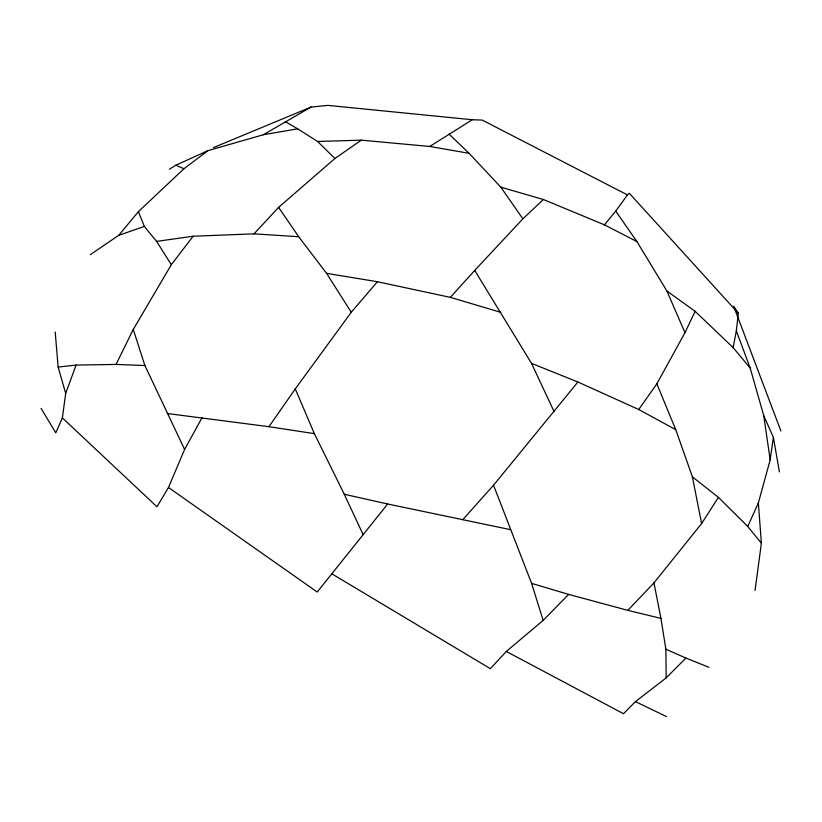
<?xml version="1.0" encoding="UTF-8"?>
<svg xmlns="http://www.w3.org/2000/svg" width="822" height="822" viewBox="0 0 822 822"><rect width="100%" height="100%" fill="white"/><g stroke="black" fill="none" stroke-linecap="round" stroke-linejoin="round"><path stroke-width="1.23" d="M755.048 590.453L761.388 543.208L747.753 526.481L758.346 502.982L770.173 459.847L763.761 415.706L750.188 368.05L733.152 347.634L736.327 330.845L738.341 313.274L733.666 306.205L780.9 430.985M62.369 417.884L65.688 393.43L76.086 365.071L116.015 364.434L144.877 365.513L184.601 449.449L168.479 487.497L156.971 506.763L62.369 417.884L55.762 432.875L41.1 408.38M770.173 459.847L773.379 437.386L763.761 415.706M636.916 241.586L604.417 224.827L543.383 199.51L522.874 218.827L474.715 270.407L531.526 363.375L577.917 382.004L638.725 409.51L656.85 383.823L684.973 332.694L695.135 311.322L666.909 290.998L636.916 241.586L615.74 211.1L627.463 194.927L629.303 193.242L738.341 313.274M116.015 364.434L133.267 329.437L171.325 264.674L193.139 236.222L253.998 233.849L298.694 236.726L326.601 273.356L351.251 312.278L295.273 388.919L268.938 426.7L167.328 413.517M184.601 449.449L202.007 417.812M577.917 382.004L493.539 485.216L531.598 583.373L568.649 594.398L627.833 610.356L653.952 582.88L701.618 523.563L718.418 497.361L692.391 476.832L675.746 429.68L656.85 383.823M510.544 529.666L387.676 503.999L317.22 592.035L168.479 487.497M604.417 224.827L615.74 211.1M90.297 254.656L118.758 235.318L138.425 211.614L183.984 168.715L207.987 150.632L263.297 134.757L297.656 128.818L317.559 141.466L334.914 158.492L361.3 140.161L429.762 146.46L469.085 153.324L500.814 187.169L522.874 218.827M351.251 312.278L377.411 281.72L450.353 297.369L500.824 312.35M462.807 519.648L493.539 485.216M450.353 297.369L474.715 270.407M568.649 594.398L543.157 620.394L506.311 651.445L490.364 668.687L331.708 573.746M253.998 233.849L278.607 207.36L334.914 158.492M708.975 667.32L685.908 658.083L666.169 677.903L635.427 701.608L623.508 713.722L506.311 651.445M429.762 146.46L472.28 119.745L482.195 120.074L627.463 194.927M169.414 169.281L175.774 165.243L207.987 150.632M263.297 134.757L311.035 107.066L327.988 105.391L472.28 119.745M213.525 147.57L311.035 107.066M118.758 235.318L144.323 226.44L156.591 241.391L171.325 264.674M156.591 241.391L193.139 236.222M55.208 332.026L58.136 367.054L76.086 365.071M317.559 141.466L361.3 140.161M268.938 426.7L314.364 433.636L344.295 494.269L363.149 534.68M326.601 273.356L377.411 281.72M344.295 494.269L387.676 503.999M627.833 610.356L660.939 618.38L665.871 649.185L666.169 677.903M500.814 187.169L543.383 199.51M175.774 165.243L183.984 168.715M665.871 649.185L685.908 658.083M635.427 701.608L666.55 716.609M638.725 409.51L675.746 429.68M285.193 121.543L297.656 128.818M695.135 311.322L733.152 347.634M448.976 133.986L469.085 153.324M718.418 497.361L747.753 526.481M278.607 207.36L298.694 236.726M531.526 363.375L554.162 411.76M666.909 290.998L684.973 332.694M295.273 388.919L314.364 433.636M138.425 211.614L144.323 226.44M736.327 330.845L750.188 368.05M133.267 329.437L144.877 365.513M531.598 583.373L543.157 620.394M58.136 367.054L65.688 393.43M692.391 476.832L701.618 523.563M653.952 582.88L660.939 618.38M773.379 437.386L779.41 471.92M758.346 502.982L761.388 543.208"/></g></svg>
